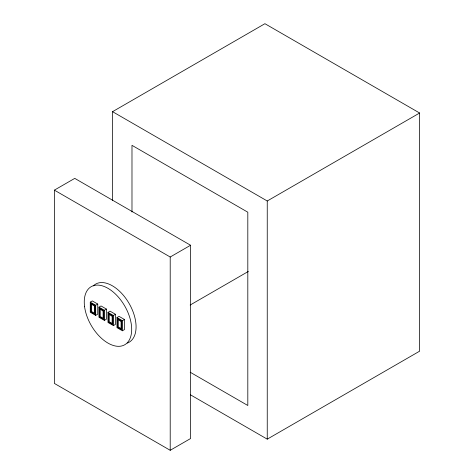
<?xml version="1.0" encoding="UTF-8"?>
<svg xmlns="http://www.w3.org/2000/svg" width="474" height="474" viewBox="0 0 474 474"><rect width="100%" height="100%" fill="white"/><g stroke="black" fill="none" stroke-linecap="round" stroke-linejoin="round"><path stroke-width="0.71" d="M112.551 200.431L112.551 111.674L264.925 23.7L419.62 113.013L419.62 351.181L267.247 439.155L190.536 394.866M54.38 190.139L74.75 178.378L190.578 245.248L190.578 438.539L170.207 450.3L54.38 383.425L54.38 190.139L170.207 257.009L190.578 245.248M90.273 302.128L92.335 300.937L97.751 304.059L97.751 314.179L95.683 315.37L90.273 312.242L90.273 302.128L95.683 305.25L97.751 304.059M112.551 111.674L267.247 200.988L419.62 113.013M98.959 307.14L101.021 305.949L106.437 309.078L106.437 319.192L104.369 320.383L98.959 317.26L98.959 307.14L104.369 310.269L106.437 309.078M107.989 312.354L110.051 311.163L115.466 314.292L115.466 324.406L113.405 325.597L107.989 322.474L107.989 312.354L113.405 315.483L115.466 314.292M116.977 317.544L119.039 316.354L124.455 319.482L124.455 329.596L122.393 330.787L116.977 327.664L116.977 317.544L122.393 320.673L124.455 319.482M190.169 305.031L248.358 271.436M190.216 372.244L247.813 405.495L247.813 212.204L131.985 145.334L131.985 211.985M267.247 200.988L267.247 439.155M170.207 257.009L170.207 450.3M122.393 320.673L122.393 330.787M113.405 315.483L113.405 325.597M104.369 310.269L104.369 320.383M95.683 305.25L95.683 315.37M93.242 285.923A33.547 19.369 60 0 1 128.774 302.886A33.547 19.369 60 0 1 127.186 343.117M95.09 305.594L90.866 303.159L90.866 311.898L95.09 314.339L95.09 305.594M103.788 310.606L99.54 308.153L99.54 316.922L103.788 319.369L103.788 310.606M112.788 315.838L108.599 313.415L108.599 322.119L112.788 324.536L112.788 315.838M121.747 321.046L117.623 318.664L117.623 327.291L121.747 329.673L121.747 321.046M94.415 305.985L91.541 304.326L91.541 311.513L94.415 313.172L94.415 305.985M103.113 310.997L100.221 309.326L100.221 316.531L103.113 318.196L103.113 310.997M112.148 316.205L109.245 314.529L109.245 321.745L112.148 323.428L112.148 316.205M121.089 321.425L118.281 319.802L118.281 326.912L121.089 328.535L121.089 321.425M84.526 306.311A33.547 19.369 60 0 0 122.802 345.647A33.547 19.369 60 0 0 116.592 295.166A33.547 19.369 60 0 0 84.526 306.311"/></g></svg>
